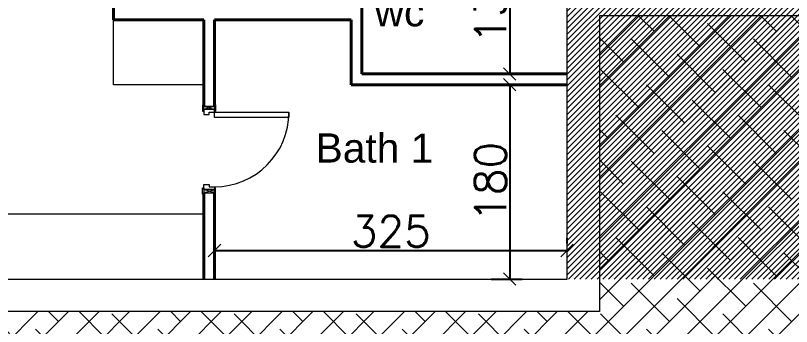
# Model space of a CAD drawing. Header units: metres. Extents: x -322116 to -321123, y -26723 to -26468.
# Drawn here: x -321660.62 to -321653.43, y -26557 to -26554.12 of the extents above; entities that cross this region are included whole.
import ezdxf

# ---------------------------------------------------------------- set-up
doc = ezdxf.new("R2010")
doc.units = ezdxf.units.M
doc.header["$LTSCALE"] = 7
doc.header["$MEASUREMENT"] = 0
doc.header["$PDMODE"] = 34
doc.header["$PDSIZE"] = 0.5
for name, color, linetype, lineweight in [('A-ANNO-TXT3', 6, 'Continuous', 30), ('A-DOOR', 134, 'Continuous', 18), ('A-FURN-FIXT', 114, 'Continuous', 9), ('A-GRID-DIMS', 142, 'Continuous', 9), ('A-WALL-BLWO', 7, 'Continuous', 40), ('L-Structure', 5, 'Continuous', 15), ('PATT-CONC', 8, 'Continuous', 9), ('plaster', 1, 'Continuous', 0)]:
    doc.layers.add(name, color=color, linetype=linetype, lineweight=lineweight)
doc.styles.add('EG_SIMPLEX', font='SIMPLEX.shx')
doc.styles.get("Standard").update_dxf_attribs({"font": 'romans.shx', "height": 0.5})
doc.dimstyles.new('ERGA-M-0200', dxfattribs={"dimscale": 1.15, "dimtxt": 0.2, "dimasz": 0.2, "dimexe": 0.1, "dimexo": 0.1, "dimgap": 0.06, "dimtad": 1, "dimdec": 1, "dimlfac": 100, "dimrnd": 5, "dimdsep": 46, "dimtxsty": 'EG_SIMPLEX', "dimblk1": 'OBLIQUE', "dimblk2": 'OBLIQUE', "dimsah": 1, "dimcen": 0.3, "dimclrd": 256, "dimclre": 256, "dimclrt": 2, "dimadec": 0, "dimazin": 0, "dimtfac": 1, "dimtdec": 1, "dimtix": 1, "dimtmove": 2, "dimatfit": 3, "dimldrblk": 'OBLIQUE', "dimfxl": 1, "dimtolj": 1, "dimtzin": 0, "dimarcsym": 0})

# ---------------------------------------------------------------- blocks, each defined once
blk = doc.blocks.new('new for radem')
at = {"layer": 'plaster'}
h = blk.add_hatch(dxfattribs=at)
h.set_pattern_fill('ANSI38', color=256, scale=1.6)
h.set_pattern_definition([(45, (-130, 0), (-0.14142135624, 0.14142135624), []), (135, (-130, 0), (-0.42426406871, 0.14142135624), [0.5, -0.3])])
h.paths.add_polyline_path([(-321635.5798, -26556.8581), (-321635.5013, -26558.4022), (-321670.3323, -26558.4022), (-321670.2113, -26556.8581), (-321655.2118, -26556.8581), (-321655.2118, -26554.1198), (-321651.7424, -26554.1198), (-321651.7424, -26556.8581)])
blk = doc.blocks.new('block')
at = {"layer": 'PATT-CONC', "transparency": 33554610}
h = blk.add_hatch(dxfattribs=at)
h.set_pattern_fill('ANSI31', color=8, scale=0.3)
h.set_pattern_definition([(45, (0, 0), (-0.0265165042945, 0.0265165042945), [])])
edge = h.paths.add_edge_path()
edge.add_line((-321666.3118, -26556.5581), (-321655.5118, -26556.5581))
edge.add_line((-321655.5118, -26556.5581), (-321655.5118, -26553.8198))
edge.add_line((-321655.5118, -26553.8198), (-321653.5118, -26553.8198))
edge.add_line((-321653.5118, -26553.8198), (-321653.5118, -26552.0448))
edge.add_line((-321653.5118, -26552.0448), (-321655.5118, -26552.0448))
edge.add_line((-321655.5118, -26552.0448), (-321655.5118, -26549.7581))
edge.add_line((-321655.5118, -26549.7581), (-321655.2118, -26549.7581))
edge.add_line((-321655.2118, -26549.7581), (-321655.2118, -26551.7448))
edge.add_line((-321655.2118, -26551.7448), (-321653.5118, -26551.7448))
edge.add_line((-321653.5118, -26551.7448), (-321653.5118, -26549.7581))
edge.add_line((-321653.5118, -26549.7581), (-321653.2118, -26549.7581))
edge.add_line((-321653.2118, -26549.7581), (-321653.2118, -26553.8198))
edge.add_line((-321653.2118, -26553.8198), (-321650.8518, -26553.8198))
edge.add_line((-321650.8518, -26553.8198), (-321650.8514, -26549.7581))
edge.add_line((-321650.8514, -26549.7581), (-321650.5518, -26549.7581))
edge.add_line((-321650.5518, -26549.7581), (-321650.5518, -26554.1198))
edge.add_line((-321650.5518, -26554.1198), (-321651.4424, -26554.1198))
edge.add_line((-321651.4424, -26554.1198), (-321651.4424, -26556.5581))
edge.add_line((-321651.4424, -26556.5581), (-321642.2603, -26556.5581))
at = {"layer": 'L-Structure'}
for points in [[(-321666.3118, -26556.5581), (-321655.5118, -26556.5581), (-321655.5118, -26553.8198), (-321653.5118, -26553.8198), (-321653.5118, -26552.0448), (-321655.5118, -26552.0448), (-321655.5118, -26549.7581), (-321655.2118, -26549.7581), (-321655.2118, -26551.7448), (-321653.5118, -26551.7448), (-321653.5118, -26549.7581), (-321653.2118, -26549.7581), (-321653.2118, -26553.8198), (-321650.8518, -26553.8198), (-321650.8514, -26549.7581), (-321650.5518, -26549.7581), (-321650.5518, -26554.1198), (-321651.4424, -26554.1198), (-321651.4424, -26556.5581), (-321642.2603, -26556.5581)], [(-321642.2603, -26556.8581), (-321651.7524, -26556.8581), (-321651.7424, -26554.1198), (-321655.2118, -26554.1198), (-321655.2118, -26556.8581), (-321666.3118, -26556.8581)]]:
    blk.add_lwpolyline(points, dxfattribs=at)
blk = doc.blocks.new('_OBLIQUE')
at = {"color": 0, "linetype": 'ByBlock'}
blk.add_line((-0.5, -0.5), (0.5, 0.5), dxfattribs=at)
blk = doc.blocks.new('*D393')
at = {"layer": 'A-GRID-DIMS', "lineweight": -2, "transparency": 16777216}
for p, q in [((-321656.1567, -26553.3581), (-321655.9276, -26553.3581)), ((-321656.0426, -26553.3581), (-321656.0426, -26554.6581)), ((-321656.1567, -26554.6581), (-321655.9276, -26554.6581))]:
    blk.add_line(p, q, dxfattribs=at)
at = {"layer": 'Defpoints', "color": 0, "transparency": 16777216}
for p in [(-321656.2717, -26553.3581, 0), (-321656.2717, -26554.6581, 0), (-321656.0426, -26554.6581)]:
    blk.add_point(p, dxfattribs=at)
at = {"layer": 'A-GRID-DIMS', "lineweight": -2, "transparency": 16777216, "xscale": 0.115, "yscale": 0.115, "zscale": 0.115}
for p, rotation in [((-321656.0426, -26553.3581), 90), ((-321656.0426, -26554.6581), 270)]:
    blk.add_blockref('_OBLIQUE', p, dxfattribs=dict(at, rotation=rotation))
at = {"layer": 'A-GRID-DIMS', "color": 2, "transparency": 16777216, "insert": (-321656.2209, -26554.0081), "char_height": 0.2875, "attachment_point": 5, "rotation": 90, "style": 'EG_SIMPLEX'}
blk.add_mtext('\\A1;130', dxfattribs=at)
blk = doc.blocks.new('*D394')
at = {"layer": 'A-GRID-DIMS', "lineweight": -2, "transparency": 16777216}
for p, q in [((-321656.2157, -26554.7581), (-321655.9276, -26554.7581)), ((-321656.0426, -26554.7581), (-321656.0426, -26556.5581)), ((-321656.2157, -26556.5581), (-321655.9276, -26556.5581))]:
    blk.add_line(p, q, dxfattribs=at)
at = {"layer": 'Defpoints', "color": 0, "transparency": 16777216}
for p in [(-321656.3307, -26554.7581, 0), (-321656.3307, -26556.5581), (-321656.0426, -26556.5581)]:
    blk.add_point(p, dxfattribs=at)
at = {"layer": 'A-GRID-DIMS', "lineweight": -2, "transparency": 16777216, "xscale": 0.115, "yscale": 0.115, "zscale": 0.115}
for p, rotation in [((-321656.0426, -26554.7581), 90), ((-321656.0426, -26556.5581), 270)]:
    blk.add_blockref('_OBLIQUE', p, dxfattribs=dict(at, rotation=rotation))
at = {"layer": 'A-GRID-DIMS', "color": 2, "transparency": 16777216, "insert": (-321656.2209, -26555.6581), "char_height": 0.2875, "attachment_point": 5, "rotation": 90, "style": 'EG_SIMPLEX'}
blk.add_mtext('\\A1;180', dxfattribs=at)
blk = doc.blocks.new('*D405')
at = {"layer": 'A-GRID-DIMS', "lineweight": -2, "transparency": 16777216}
for p, q in [((-321658.7768, -26556.2289), (-321658.7768, -26556.1782)), ((-321655.5118, -26556.2289), (-321655.5118, -26556.1782)), ((-321658.7768, -26556.2932), (-321655.5118, -26556.2932))]:
    blk.add_line(p, q, dxfattribs=at)
at = {"layer": 'Defpoints', "color": 0, "transparency": 16777216}
for p in [(-321655.5118, -26556.2932), (-321658.7768, -26556.3439, 0), (-321655.5118, -26556.3439, 0)]:
    blk.add_point(p, dxfattribs=at)
at = {"layer": 'A-GRID-DIMS', "lineweight": -2, "transparency": 16777216, "xscale": 0.115, "yscale": 0.115, "zscale": 0.115, "rotation": 180}
blk.add_blockref('_OBLIQUE', (-321658.7768, -26556.2932), dxfattribs=at)
at = {"layer": 'A-GRID-DIMS', "lineweight": -2, "transparency": 16777216, "xscale": 0.115, "yscale": 0.115, "zscale": 0.115}
blk.add_blockref('_OBLIQUE', (-321655.5118, -26556.2932), dxfattribs=at)
at = {"layer": 'A-GRID-DIMS', "color": 2, "transparency": 16777216, "insert": (-321657.1443, -26556.1149), "char_height": 0.2875, "attachment_point": 5, "style": 'EG_SIMPLEX'}
blk.add_mtext('\\A1;325', dxfattribs=at)
blk = doc.blocks.new('*U66')
for p, q in [((-250, -50), (-220, -150)), ((-250, -150), (-220, -50)), ((550, -50), (520, -150)), ((550, -150), (520, -50))]:
    blk.add_line(p, q)
for points in [[(-145, 640), (-145, -50), (-195, -50), (-195, 640)], [(-265, -40), (-205, -40), (-205, -50), (-265, -50)], [(-220, -150), (-250, -150), (-250, -50), (-220, -50)], [(-195, -50), (-220, -50), (-220, -150), (-175, -150), (-175, -100), (-195, -100), (-195, -50)], [(495, -50), (520, -50), (520, -150), (475, -150), (475, -100), (495, -100), (495, -50)], [(565, -40), (505, -40), (505, -50), (565, -50)], [(520, -150), (550, -150), (550, -50), (520, -50)], [(-265, -160), (-205, -160), (-205, -150), (-265, -150)], [(565, -160), (505, -160), (505, -150), (565, -150)]]:
    blk.add_lwpolyline(points, close=True)
blk.add_arc((-195, -50), 690, 0, 90)

msp = doc.modelspace()

# ---------------------------------------------------------------- linework, layer by layer
at = {"layer": 'A-FURN-FIXT'}
msp.add_line((-321658.8768, -26555.9581, 0), (-321660.7568, -26555.9581, 0), dxfattribs=at)
msp.add_lwpolyline([(-321658.8768, -26554.7581), (-321659.7118, -26554.7581), (-321659.7118, -26554.1581), (-321658.8768, -26554.1581)], close=True, dxfattribs=at)
at = {"layer": 'A-WALL-BLWO'}
for p, q in [((-321659.7118, -26554.1581, 0), (-321659.7118, -26552.3581, 0)), ((-321657.4118, -26554.6581, 0), (-321657.4118, -26553.3581, 0)), ((-321659.7118, -26554.1581), (-321658.8768, -26554.1581)), ((-321658.8768, -26554.9581), (-321658.8768, -26554.1581)), ((-321658.7768, -26554.1581), (-321657.5118, -26554.1581)), ((-321658.7768, -26554.9581), (-321658.7768, -26554.1581)), ((-321657.5118, -26554.7581), (-321657.5118, -26554.1581)), ((-321657.4118, -26554.6581, 0), (-321655.5118, -26554.6581, 0)), ((-321657.5118, -26554.7581, 0), (-321655.5118, -26554.7581, 0)), ((-321658.8768, -26556.5581), (-321658.8768, -26555.7581)), ((-321658.7768, -26556.5581), (-321658.7768, -26555.7581))]:
    msp.add_line(p, q, dxfattribs=at)
at = {"layer": 'L-Structure'}
for p, q in [((-321651.7424, -26554.1198, 0), (-321655.2118, -26554.1198, 0)), ((-321655.2118, -26554.1198, 0), (-321655.2118, -26556.8581, 0)), ((-321655.2118, -26556.8581, 0), (-321666.3118, -26556.8581))]:
    msp.add_line(p, q, dxfattribs=at)
at = {"layer": 'L-Structure', "elevation": 0}
msp.add_lwpolyline([(-321666.3118, -26556.5581), (-321655.5118, -26556.5581), (-321655.5118, -26553.8198)], dxfattribs=at)

# ---------------------------------------------------------------- block references
at = {"layer": 'A-DOOR', "extrusion": (5.54664e-07, -1.49774e-07, -1), "xscale": -0.001, "yscale": 0.001, "zscale": -0.001, "rotation": 90}
msp.add_blockref('*U66', (321658.7268, -26555.2081, -0.1744), dxfattribs=at)
at = {"layer": 'A-WALL-BLWO'}
for name in ['block', 'new for radem']:
    msp.add_blockref(name, (0, 0), dxfattribs=at)

# ---------------------------------------------------------------- texts
at = {"layer": 'A-ANNO-TXT3', "lineweight": 5, "char_height": 0.27, "attachment_point": 1, "rotation": 359.90083}
for s, insert in [('\\A1;{\\fArial Unicode MS|b0|i0|c0|p34;Maid \\Pwc}', (-321657.2931, -26553.4975)), ('\\A1;\\pxt5;{\\fArial Unicode MS|b0|i0|c0|p34;Bath 1}', (-321657.8401, -26555.2087, 0))]:
    msp.add_mtext_dynamic_manual_height_columns(s, width=2.985678, gutter_width=3.0774, heights=[1.4075], dxfattribs=dict(at, insert=insert))

# ---------------------------------------------------------------- dimensions: what is measured, and where the dimension line sits
at = {"layer": 'A-GRID-DIMS'}
for base, p1, p2, picture, middle in [((-321656.0426, -26554.6581), (-321656.2717, -26553.3581, 0), (-321656.2717, -26554.6581, 0), '*D393', (-321656.2209, -26554.0081)), ((-321656.0426, -26556.5581), (-321656.3307, -26554.7581, 0), (-321656.3307, -26556.5581), '*D394', (-321656.2209, -26555.6581))]:
    dim = msp.add_linear_dim(base=base, p1=p1, p2=p2, angle=90, dimstyle='ERGA-M-0200', override={"dimtxt": 0.25, "dimasz": 0.1, "dimgap": 0.03, "dimfxl": 100}, dxfattribs=at)
    dim.commit()
    dim.dimension.update_dxf_attribs({"geometry": picture, "text_midpoint": middle})
dim = msp.add_linear_dim(base=(-321655.5118, -26556.2932), p1=(-321658.7768, -26556.3439, 0), p2=(-321655.5118, -26556.3439, 0), dimstyle='ERGA-M-0200', override={"dimtxt": 0.25, "dimasz": 0.1, "dimgap": 0.03, "dimfxl": 100}, dxfattribs=at)
dim.commit()
dim.dimension.update_dxf_attribs({"geometry": '*D405', "text_midpoint": (-321657.1443, -26556.1149)})

doc.saveas('drawing.dxf')
